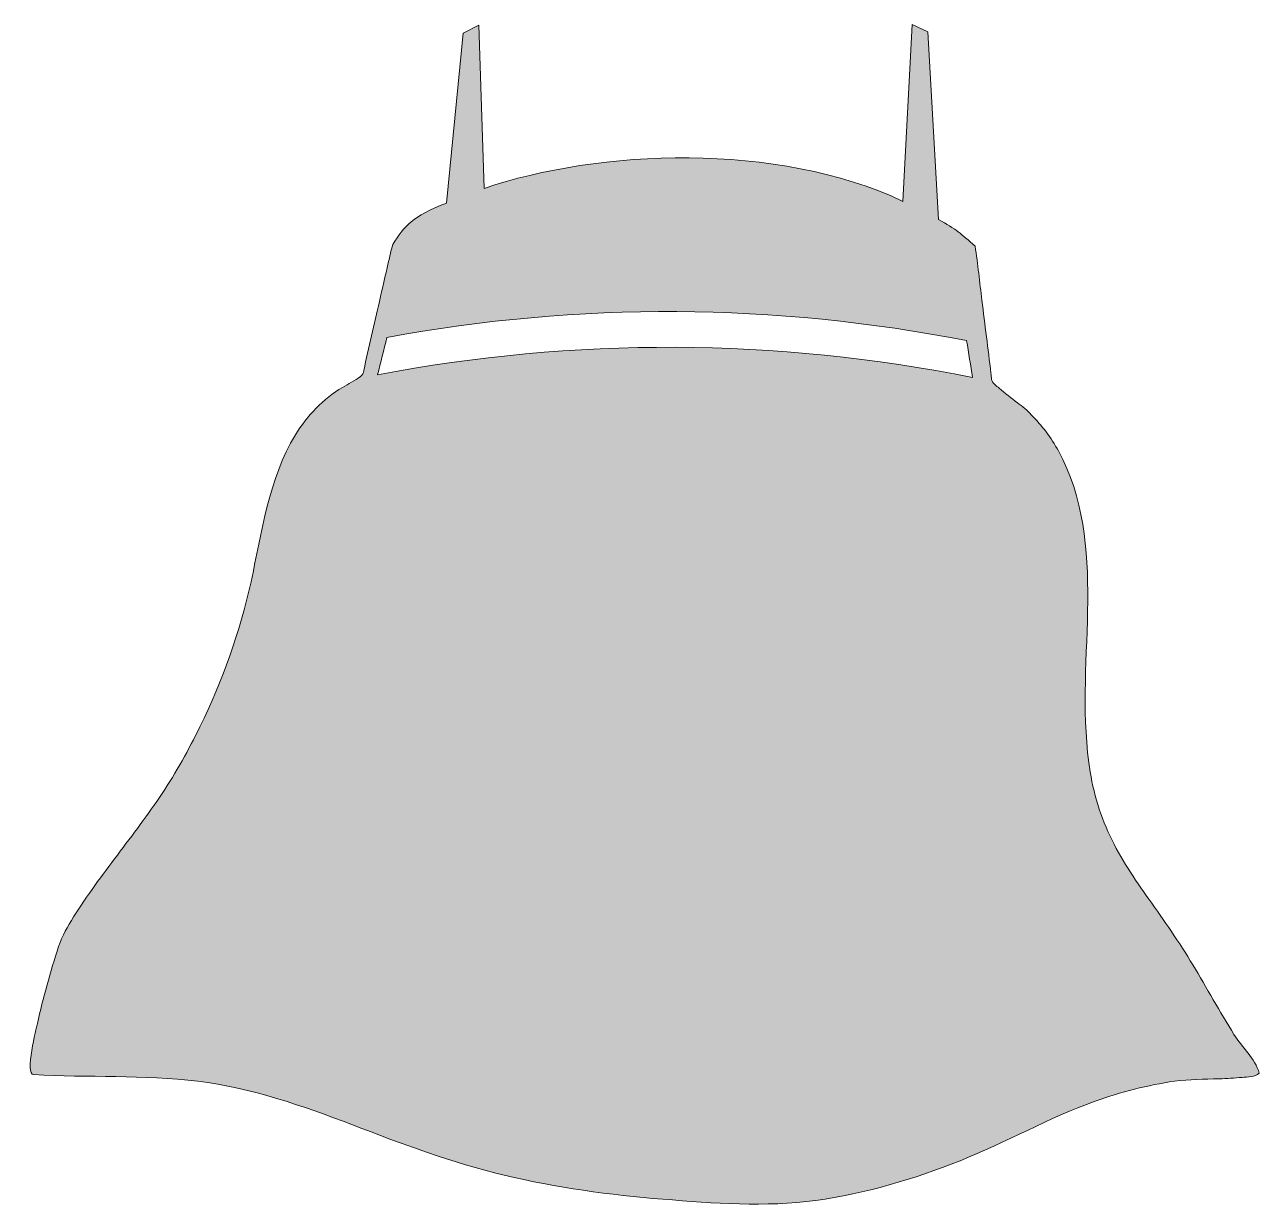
# Model space of a CAD drawing. Header units: inches. Extents: x 0 to 102, y 0 to 98.
import ezdxf

# ---------------------------------------------------------------- set-up
doc = ezdxf.new("R2010")
doc.units = ezdxf.units.IN
doc.header["$MEASUREMENT"] = 0
doc.layers.add('Layer 1', color=7, linetype='Continuous')

msp = doc.modelspace()

# ---------------------------------------------------------------- hatches: boundary and pattern name
at = {"layer": 'Layer 1', "true_color": 0xee4036}
h = msp.add_hatch(color=20, dxfattribs=at)
h.dxf.hatch_style = 2
edge = h.paths.add_edge_path()
edge.add_spline(control_points=[(96.13, 19.78), (95, 21.66), (93.76, 23.44), (92.49, 25.22), (91.3, 26.89), (90.16, 28.6), (89.28, 30.44), (88.35, 32.37), (87.81, 34.41), (87.53, 36.53), (86.93, 40.95), (87.4, 45.42), (87.44, 49.86), (87.47, 54.09), (87.1, 58.5), (85.02, 62.28), (84.41, 63.38), (83.66, 64.39), (82.75, 65.27), (82.47, 65.66), (82.01, 65.96), (81.63, 66.26), (81.12, 66.66), (80.6, 67.05), (80.11, 67.47), (79.91, 67.65), (79.52, 67.91), (79.49, 68.21), (79.48, 68.38), (79.45, 68.55), (79.43, 68.72), (79.19, 70.73), (78.94, 72.73), (78.69, 74.74), (78.5, 76.23), (78.36, 77.73), (78.12, 79.21), (76.97, 80.24), (76.55, 80.63), (75.1, 81.42), (75.1, 81.42), (74.21, 96.94), (74.21, 96.94), (74.21, 96.94), (72.93, 97.53), (72.93, 97.53), (72.93, 97.53), (72.16, 82.92), (72.16, 82.92), (61.76, 87.85), (46.96, 87.21), (37.53, 83.99), (37.53, 83.99), (37.09, 97.5), (37.09, 97.5), (37.09, 97.5), (35.81, 96.84), (35.81, 96.84), (35.81, 96.84), (34.41, 82.77), (34.41, 82.77), (31.61, 81.67), (30.94, 80.9), (29.98, 79.35), (29.82, 78.86), (29.73, 78.34), (29.61, 77.83), (29.36, 76.77), (29.12, 75.71), (28.87, 74.65), (28.43, 72.75), (27.97, 70.84), (27.58, 68.93), (27.53, 68.7), (27.51, 68.59), (27.3, 68.44), (26.84, 68.09), (26.31, 67.82), (25.82, 67.54), (24.24, 66.62), (22.87, 65.15), (21.93, 63.61), (19.71, 59.95), (19.16, 55.57), (18.26, 51.47), (17.34, 47.31), (15.91, 43.28), (14.03, 39.47), (13.1, 37.57), (12.07, 35.72), (10.9, 33.95), (9.74, 32.21), (8.47, 30.54), (7.21, 28.87), (5.95, 27.2), (4.7, 25.52), (3.59, 23.75), (3.08, 22.94), (2.65, 22.2), (2.35, 21.3), (1.66, 19.21), (1.08, 17.07), (0.59, 14.93), (0.51, 14.57), (-0.46, 10.75), (0.27, 10.71), (4.8, 10.46), (9.36, 10.7), (13.87, 10.16), (18.29, 9.62), (22.5, 8.13), (26.64, 6.56), (30.78, 4.98), (34.88, 3.41), (39.2, 2.39), (43.51, 1.37), (47.91, 0.76), (52.32, 0.41), (56.51, 0.07), (60.78, -0.26), (64.95, 0.31), (69.05, 0.87), (73.05, 2.07), (76.88, 3.59), (80.67, 5.09), (84.21, 7.15), (88.06, 8.51), (90.18, 9.26), (92.38, 9.86), (94.62, 10.16), (95.84, 10.32), (97.07, 10.33), (98.3, 10.36), (98.94, 10.38), (99.57, 10.42), (100.2, 10.48), (100.64, 10.53), (101.29, 10.5), (101.62, 10.83), (101.27, 12.06), (100.2, 12.97), (99.53, 14.04), (98.36, 15.93), (97.27, 17.87), (96.13, 19.78)], knot_values=[0, 0, 0, 0, 1, 1, 1, 2, 2, 2, 3, 3, 3, 4, 4, 4, 5, 5, 5, 6, 6, 6, 7, 7, 7, 8, 8, 8, 9, 9, 9, 10, 10, 10, 11, 11, 11, 12, 12, 12, 13, 13, 13, 14, 14, 14, 15, 15, 15, 16, 16, 16, 17, 17, 17, 18, 18, 18, 19, 19, 19, 20, 20, 20, 21, 21, 21, 22, 22, 22, 23, 23, 23, 24, 24, 24, 25, 25, 25, 26, 26, 26, 27, 27, 27, 28, 28, 28, 29, 29, 29, 30, 30, 30, 31, 31, 31, 32, 32, 32, 33, 33, 33, 34, 34, 34, 35, 35, 35, 36, 36, 36, 37, 37, 37, 38, 38, 38, 39, 39, 39, 40, 40, 40, 41, 41, 41, 42, 42, 42, 43, 43, 43, 44, 44, 44, 45, 45, 45, 46, 46, 46, 47, 47, 47, 48, 48, 48, 48], degree=3, periodic=1)
edge = h.paths.add_edge_path()
edge.add_spline(control_points=[(29.5, 71.67), (45.29, 74.6), (61.63, 74.51), (77.42, 71.4), (77.59, 70.38), (77.76, 69.36), (77.92, 68.35), (61.72, 71.61), (44.92, 71.68), (28.72, 68.57), (28.98, 69.6), (29.24, 70.64), (29.5, 71.67)], knot_values=[0, 0, 0, 0, 1, 1, 1, 2, 2, 2, 3, 3, 3, 4, 4, 4, 4], degree=3, periodic=1)

# ---------------------------------------------------------------- linework, layer by layer
at = {"layer": 'Layer 1', "lineweight": 0}
for points, knots in [([(96.13, 19.78), (95, 21.66), (93.76, 23.44), (92.49, 25.22), (91.3, 26.89), (90.16, 28.6), (89.28, 30.44), (88.35, 32.37), (87.81, 34.41), (87.53, 36.53), (86.93, 40.95), (87.4, 45.42), (87.44, 49.86), (87.47, 54.09), (87.1, 58.5), (85.02, 62.28), (84.41, 63.38), (83.66, 64.39), (82.75, 65.27), (82.47, 65.66), (82.01, 65.96), (81.63, 66.26), (81.12, 66.66), (80.6, 67.05), (80.11, 67.47), (79.91, 67.65), (79.52, 67.91), (79.49, 68.21), (79.48, 68.38), (79.45, 68.55), (79.43, 68.72), (79.19, 70.73), (78.94, 72.73), (78.69, 74.74), (78.5, 76.23), (78.36, 77.73), (78.12, 79.21), (76.97, 80.24), (76.55, 80.63), (75.1, 81.42), (75.1, 81.42), (74.21, 96.94), (74.21, 96.94), (74.21, 96.94), (72.93, 97.53), (72.93, 97.53), (72.93, 97.53), (72.16, 82.92), (72.16, 82.92), (61.76, 87.85), (46.96, 87.21), (37.53, 83.99), (37.53, 83.99), (37.09, 97.5), (37.09, 97.5), (37.09, 97.5), (35.81, 96.84), (35.81, 96.84), (35.81, 96.84), (34.41, 82.77), (34.41, 82.77), (31.61, 81.67), (30.94, 80.9), (29.98, 79.35), (29.82, 78.86), (29.73, 78.34), (29.61, 77.83), (29.36, 76.77), (29.12, 75.71), (28.87, 74.65), (28.43, 72.75), (27.97, 70.84), (27.58, 68.93), (27.53, 68.7), (27.51, 68.59), (27.3, 68.44), (26.84, 68.09), (26.31, 67.82), (25.82, 67.54), (24.24, 66.62), (22.87, 65.15), (21.93, 63.61), (19.71, 59.95), (19.16, 55.57), (18.26, 51.47), (17.34, 47.31), (15.91, 43.28), (14.03, 39.47), (13.1, 37.57), (12.07, 35.72), (10.9, 33.95), (9.74, 32.21), (8.47, 30.54), (7.21, 28.87), (5.95, 27.2), (4.7, 25.52), (3.59, 23.75), (3.08, 22.94), (2.65, 22.2), (2.35, 21.3), (1.66, 19.21), (1.08, 17.07), (0.59, 14.93), (0.51, 14.57), (-0.46, 10.75), (0.27, 10.71), (4.8, 10.46), (9.36, 10.7), (13.87, 10.16), (18.29, 9.62), (22.5, 8.13), (26.64, 6.56), (30.78, 4.98), (34.88, 3.41), (39.2, 2.39), (43.51, 1.37), (47.91, 0.76), (52.32, 0.41), (56.51, 0.07), (60.78, -0.26), (64.95, 0.31), (69.05, 0.87), (73.05, 2.07), (76.88, 3.59), (80.67, 5.09), (84.21, 7.15), (88.06, 8.51), (90.18, 9.26), (92.38, 9.86), (94.62, 10.16), (95.84, 10.32), (97.07, 10.33), (98.3, 10.36), (98.94, 10.38), (99.57, 10.42), (100.2, 10.48), (100.64, 10.53), (101.29, 10.5), (101.62, 10.83), (101.27, 12.06), (100.2, 12.97), (99.53, 14.04), (98.36, 15.93), (97.27, 17.87), (96.13, 19.78)], [0, 0, 0, 0, 1, 1, 1, 2, 2, 2, 3, 3, 3, 4, 4, 4, 5, 5, 5, 6, 6, 6, 7, 7, 7, 8, 8, 8, 9, 9, 9, 10, 10, 10, 11, 11, 11, 12, 12, 12, 13, 13, 13, 14, 14, 14, 15, 15, 15, 16, 16, 16, 17, 17, 17, 18, 18, 18, 19, 19, 19, 20, 20, 20, 21, 21, 21, 22, 22, 22, 23, 23, 23, 24, 24, 24, 25, 25, 25, 26, 26, 26, 27, 27, 27, 28, 28, 28, 29, 29, 29, 30, 30, 30, 31, 31, 31, 32, 32, 32, 33, 33, 33, 34, 34, 34, 35, 35, 35, 36, 36, 36, 37, 37, 37, 38, 38, 38, 39, 39, 39, 40, 40, 40, 41, 41, 41, 42, 42, 42, 43, 43, 43, 44, 44, 44, 45, 45, 45, 46, 46, 46, 47, 47, 47, 48, 48, 48, 48]), ([(29.5, 71.67), (45.29, 74.6), (61.63, 74.51), (77.42, 71.4), (77.59, 70.38), (77.76, 69.36), (77.92, 68.35), (61.72, 71.61), (44.92, 71.68), (28.72, 68.57), (28.98, 69.6), (29.24, 70.64), (29.5, 71.67)], [0, 0, 0, 0, 1, 1, 1, 2, 2, 2, 3, 3, 3, 4, 4, 4, 4])]:
    msp.add_open_spline(points, degree=3, knots=knots, dxfattribs=at)

doc.saveas('drawing.dxf')
